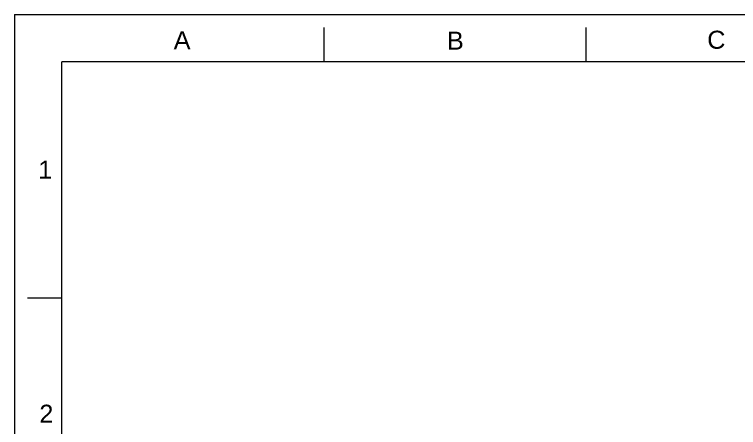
# Model space of a CAD drawing. Header units: millimetres. Extents: x 5343 to 5937, y -2661 to -1821.
# Drawn here: x 5343.2 to 5649.1, y -1995.4 to -1820.8 of the extents above; entities that cross this region are included whole.
import ezdxf

# ---------------------------------------------------------------- set-up
doc = ezdxf.new("R2010")
doc.units = ezdxf.units.MM
doc.header["$LTSCALE"] = 0.1
doc.layers.get('0').update_dxf_attribs({"lineweight": 15})
doc.styles.get("Standard").update_dxf_attribs({"font": 'arial.ttf'})

msp = doc.modelspace()

# ---------------------------------------------------------------- linework, layer by layer
at = {"color": 7, "linetype": 'Continuous'}
for p, q in [((5343.157, -1820.794), (5937.157, -1820.794)), ((5343.157, -1820.794), (5343.157, -2660.794)), ((5473.957, -1840.794), (5473.957, -1826.258)), ((5584.757, -1840.794), (5584.757, -1826.258)), ((5917.157, -1840.794), (5363.157, -1840.794)), ((5363.157, -1940.794), (5348.621, -1940.794))]:
    msp.add_line(p, q, dxfattribs=at)
at = {"linetype": 'Continuous'}
msp.add_line((5363.157, -2640.794), (5363.157, -1840.794), dxfattribs=at)

# ---------------------------------------------------------------- texts
at = {"char_height": 7.624, "attachment_point": 5}
for s, width, insert in [('A', 10, (5413.976, -1831.685)), ('B', 10, (5529.426, -1831.854)), ('C', 10, (5639.679, -1831.527)), ('1', 50, (5356.155, -1886.388)), ('2', 50, (5356.633, -1989.588))]:
    msp.add_mtext_dynamic_manual_height_columns(s, width=width, gutter_width=12.5, heights=[0], dxfattribs=dict(at, insert=insert))

doc.saveas('drawing.dxf')
